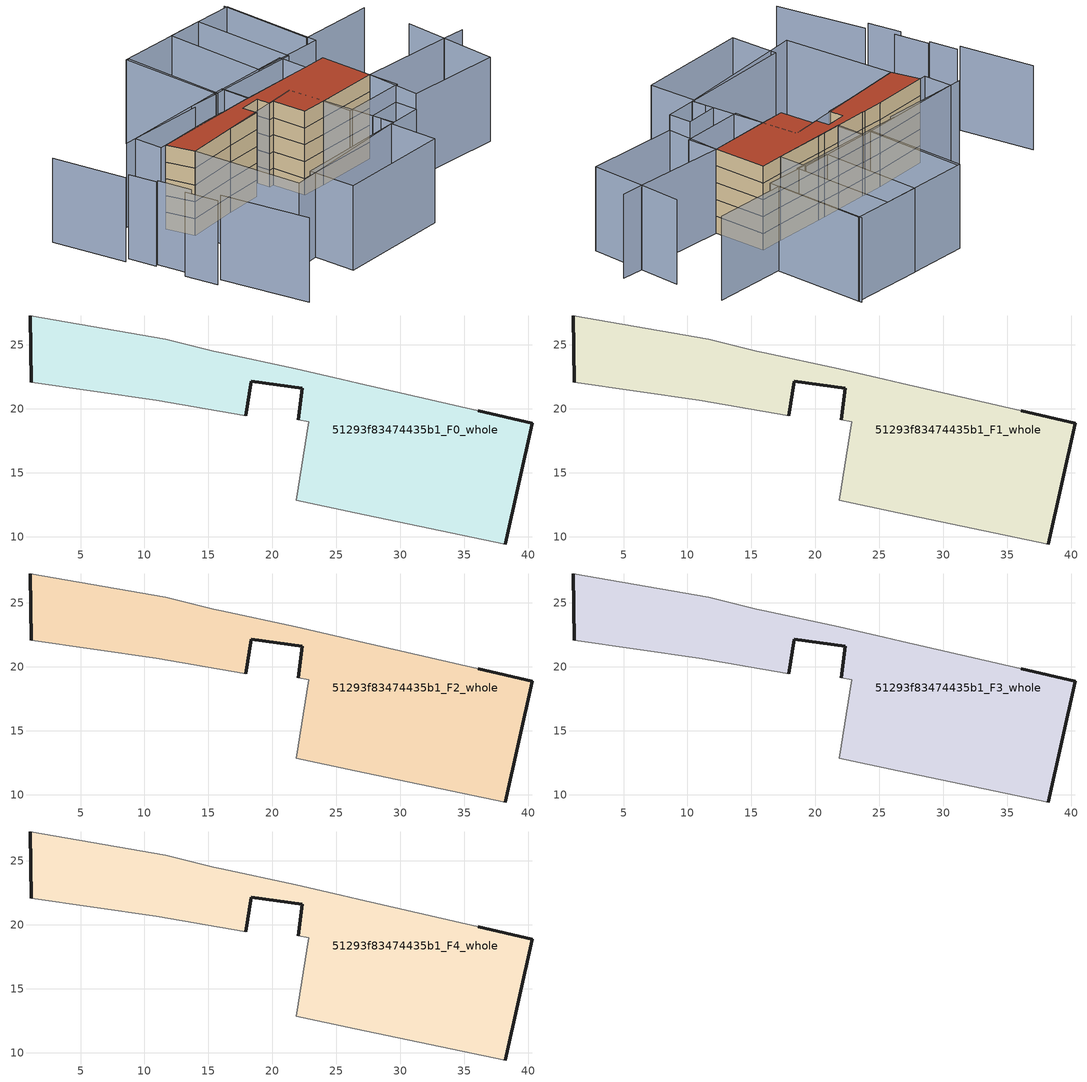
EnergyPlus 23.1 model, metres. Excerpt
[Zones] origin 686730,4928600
51293f83474435b1_F0_whole
 floor ground (EU_floor_Construction): 40.34,18.87 38.23,9.43 26.46,11.89 21.86,12.85 22.85,18.98 22.01,19.15 22.36,21.6 18.36,22.17 17.92,19.47 10.92,20.67 1.16,22.08 1.06,27.26 11.66,25.44 15.41,24.52 15.99,24.39 21.84,23.13 25.38,22.31 26.73,22 36.1,19.84 z0
 wall outside (EU_wall_Construction): 38.23,9.43 40.34,18.87 36.1,19.84 / 1.06,27.26 1.16,22.08 / 17.92,19.47 18.36,22.17 22.36,21.6 22.01,19.15 z0:3
 wall adiabatic (EU_wall_Construction): 36.1,19.84 26.73,22 25.38,22.31 21.84,23.13 15.99,24.39 15.41,24.52 11.66,25.44 1.06,27.26 / 1.16,22.08 10.92,20.67 17.92,19.47 / 22.01,19.15 22.85,18.98 21.86,12.85 26.46,11.89 38.23,9.43 z0:3
51293f83474435b1_F1_whole
 floor to 51293f83474435b1_F0_whole (EU_floor_Construction): 40.34,18.87 38.23,9.43 26.46,11.89 21.86,12.85 22.85,18.98 22.01,19.15 22.36,21.6 18.36,22.17 17.92,19.47 10.92,20.67 1.16,22.08 1.06,27.26 11.66,25.44 15.41,24.52 15.99,24.39 21.84,23.13 25.38,22.31 26.73,22 36.1,19.84 z3
 wall outside (EU_wall_Construction): 38.23,9.43 40.34,18.87 36.1,19.84 / 1.06,27.26 1.16,22.08 / 17.92,19.47 18.36,22.17 22.36,21.6 22.01,19.15 z3:6
 wall adiabatic (EU_wall_Construction): 36.1,19.84 26.73,22 25.38,22.31 21.84,23.13 15.99,24.39 15.41,24.52 11.66,25.44 1.06,27.26 / 1.16,22.08 10.92,20.67 17.92,19.47 / 22.01,19.15 22.85,18.98 21.86,12.85 26.46,11.89 38.23,9.43 z3:6
51293f83474435b1_F2_whole
 floor to 51293f83474435b1_F1_whole (EU_floor_Construction): 40.34,18.87 38.23,9.43 26.46,11.89 21.86,12.85 22.85,18.98 22.01,19.15 22.36,21.6 18.36,22.17 17.92,19.47 10.92,20.67 1.16,22.08 1.06,27.26 11.66,25.44 15.41,24.52 15.99,24.39 21.84,23.13 25.38,22.31 26.73,22 36.1,19.84 z6
 wall outside (EU_wall_Construction): 38.23,9.43 40.34,18.87 36.1,19.84 / 1.06,27.26 1.16,22.08 / 17.92,19.47 18.36,22.17 22.36,21.6 22.01,19.15 z6:9
 wall adiabatic (EU_wall_Construction): 36.1,19.84 26.73,22 25.38,22.31 21.84,23.13 15.99,24.39 15.41,24.52 11.66,25.44 1.06,27.26 / 1.16,22.08 10.92,20.67 17.92,19.47 / 22.01,19.15 22.85,18.98 21.86,12.85 26.46,11.89 38.23,9.43 z6:9
51293f83474435b1_F3_whole
 floor to 51293f83474435b1_F2_whole (EU_floor_Construction): 40.34,18.87 38.23,9.43 26.46,11.89 21.86,12.85 22.85,18.98 22.01,19.15 22.36,21.6 18.36,22.17 17.92,19.47 10.92,20.67 1.16,22.08 1.06,27.26 11.66,25.44 15.41,24.52 15.99,24.39 21.84,23.13 25.38,22.31 26.73,22 36.1,19.84 z9
 wall outside (EU_wall_Construction): 38.23,9.43 40.34,18.87 36.1,19.84 / 1.06,27.26 1.16,22.08 / 17.92,19.47 18.36,22.17 22.36,21.6 22.01,19.15 z9:12
 wall adiabatic (EU_wall_Construction): 36.1,19.84 26.73,22 25.38,22.31 21.84,23.13 15.99,24.39 15.41,24.52 11.66,25.44 1.06,27.26 / 1.16,22.08 10.92,20.67 17.92,19.47 / 22.01,19.15 22.85,18.98 21.86,12.85 26.46,11.89 38.23,9.43 z9:12
51293f83474435b1_F4_whole
 floor to 51293f83474435b1_F3_whole (EU_floor_Construction): 40.34,18.87 38.23,9.43 26.46,11.89 21.86,12.85 22.85,18.98 22.01,19.15 22.36,21.6 18.36,22.17 17.92,19.47 10.92,20.67 1.16,22.08 1.06,27.26 11.66,25.44 15.41,24.52 15.99,24.39 21.84,23.13 25.38,22.31 26.73,22 36.1,19.84 z12
 wall outside (EU_wall_Construction): 38.23,9.43 40.34,18.87 36.1,19.84 / 1.06,27.26 1.16,22.08 / 17.92,19.47 18.36,22.17 22.36,21.6 22.01,19.15 z12:15
 wall adiabatic (EU_wall_Construction): 36.1,19.84 26.73,22 25.38,22.31 21.84,23.13 15.99,24.39 15.41,24.52 11.66,25.44 1.06,27.26 / 1.16,22.08 10.92,20.67 17.92,19.47 / 22.01,19.15 22.85,18.98 21.86,12.85 26.46,11.89 38.23,9.43 z12:15
 roof outside (EU_roof_Construction): 38.23,9.43 40.34,18.87 36.1,19.84 26.73,22 25.38,22.31 21.84,23.13 15.99,24.39 15.41,24.52 11.66,25.44 1.06,27.26 1.16,22.08 10.92,20.67 17.92,19.47 18.36,22.17 22.36,21.6 22.01,19.15 22.85,18.98 21.86,12.85 26.46,11.89 z15
shading: -12.53,16.94 -13.02,10.94 / -10.93,22.71 -11.41,16.5 / -11.03,27.78 -11.42,22.74 / -11.25,41.3 -12.19,27.78 / 15.28,29.16 -1.04,33.14 / 59.25,20.99 45.64,24.38 / 45.64,24.38 49.84,41.23 / 26.03,46.51 21.48,28.22 / 21.48,28.22 15.33,29.75 / -11.1,11.37 -11.99,-4.85 / 59.3,3.45 55.16,4.66 / 1.16,22.08 27.44,18.39 / 27.44,18.39 24.62,-1.6 / 24.62,-1.6 -1.65,2.09 / -1.65,2.09 1.16,22.08 / 22.16,23.07 -0.07,27.49 / -0.07,27.49 0.96,32.67 / 0.96,32.67 23.19,28.25 / 23.19,28.25 22.16,23.07 / 37.26,25.01 36.1,19.84 / 36.1,19.84 21.92,23.04 / 21.92,23.04 23.09,28.21 / 23.09,28.21 37.26,25.01 / 49.9,40.71 45.34,22.64 / 45.34,22.64 31.97,26.02 / 31.97,26.02 36.52,44.09 / 36.52,44.09 49.9,40.71 / 25.56,46.63 42.95,42.4 / 42.95,42.4 38.5,24.08 / 38.5,24.08 21.11,28.31 / 21.11,28.31 25.56,46.63 / 3.02,2.46 24.02,-1.5 / 24.02,-1.5 22.41,-10.03 / 22.41,-10.03 1.42,-6.08 / 1.42,-6.08 3.02,2.46 / 25.24,2.39 31.24,1.34 / 31.24,1.34 30.53,-2.7 / 30.53,-2.7 24.53,-1.64 / 24.53,-1.64 25.24,2.39 / 38.23,9.43 55.16,4.66 / 55.16,4.66 52.44,-4.97 / 52.44,-4.97 35.52,-0.2 / 35.52,-0.2 38.23,9.43 / 55.16,4.66 57.29,11.98 / 25.33,6.45 26.46,11.89 / 26.46,11.89 38.25,9.44 / 38.25,9.44 37.12,4 / 37.12,4 25.33,6.45 z0:15
[Building]
EU S2 Campaign: North Axis=0; Terrain=City; Solar Distribution=FullExterior
[Site:Location]
Bologna: Latitude=44.5; Longitude=11.25; Time Zone=1; Elevation=37
[SizingPeriod:WeatherFileDays]
AnnualSizingPeriod: Begin Month=1; Begin Day of Month=1; End Month=12; End Day of Month=31; Day of Week for Start Day=Monday; Use Weather File Daylight Saving Period=No; Use Weather File Rain and Snow Indicators=No
[MATERIAL]
EU_InternalMass_Material: Roughness=MediumRough; Thickness=0.1; Conductivity=1; Density=1800; Specific Heat=900; Thermal Absorptance=0.9; Solar Absorptance=0.7; Visible Absorptance=0.7
[MATERIAL:NOMASS] Roughness=MediumRough; Thermal Absorptance=0.9; Solar Absorptance=0.7; Visible Absorptance=0.7
Name | Thermal Resistance
EU_wall_NoMass | 0.779417
EU_roof_NoMass | 0.435466
EU_floor_NoMass | 0.588222
[CONSTRUCTION]
EU_wall_Construction: EU_wall_NoMass
EU_roof_Construction: EU_roof_NoMass
EU_floor_Construction: EU_floor_NoMass
EU_InternalMass_Construction: EU_InternalMass_Material
[ZONE] Type=1; Multiplier=1; Ceiling Height=autocalculate; Floor Area=autocalculate; Part of Total Floor Area=Yes
Name | Volume
51293f83474435b1_F0_whole | 782.846
51293f83474435b1_F1_whole; 51293f83474435b1_F2_whole; 51293f83474435b1_F3_whole; 51293f83474435b1_F4_whole | 782.848
[INTERNALMASS] Construction=EU_InternalMass_Construction; Surface Area=260.948
Name | Zone or ZoneList
51293f83474435b1_F0_whole_EU_InternalMass | 51293f83474435b1_F0_whole
51293f83474435b1_F1_whole_EU_InternalMass | 51293f83474435b1_F1_whole
51293f83474435b1_F2_whole_EU_InternalMass | 51293f83474435b1_F2_whole
51293f83474435b1_F3_whole_EU_InternalMass | 51293f83474435b1_F3_whole
51293f83474435b1_F4_whole_EU_InternalMass | 51293f83474435b1_F4_whole
[OTHEREQUIPMENT] Fuel Type=Electricity; Design Level Calculation Method=Watts/Area; Power per Zone Floor Area=1; Fraction Latent=0; Fraction Radiant=0; Fraction Lost=0; Carbon Dioxide Generation Rate=0; EndUse Subcategory=EU_Step8_InternalGains
Name | Zone or ZoneList or Space or SpaceList | Schedule
EU_Step8_InternalGain_51293f83474435b1_F0_whole_f000 | 51293f83474435b1_F0_whole | EU_Step8_GainSchedule_51293f83474435b1_F0_whole_f000
EU_Step8_InternalGain_51293f83474435b1_F1_whole_f000 | 51293f83474435b1_F1_whole | EU_Step8_GainSchedule_51293f83474435b1_F1_whole_f000
EU_Step8_InternalGain_51293f83474435b1_F2_whole_f000 | 51293f83474435b1_F2_whole | EU_Step8_GainSchedule_51293f83474435b1_F2_whole_f000
EU_Step8_InternalGain_51293f83474435b1_F3_whole_f000 | 51293f83474435b1_F3_whole | EU_Step8_GainSchedule_51293f83474435b1_F3_whole_f000
EU_Step8_InternalGain_51293f83474435b1_F4_whole_f000 | 51293f83474435b1_F4_whole | EU_Step8_GainSchedule_51293f83474435b1_F4_whole_f000
[ZONEVENTILATION:DESIGNFLOWRATE] Schedule=EU_AlwaysOn; Design Flow Rate Calculation Method=AirChanges/Hour; Air Changes per Hour=0.712058; Ventilation Type=Natural; Fan Pressure Rise=0; Fan Total Efficiency=1; Constant Term Coefficient=1; Temperature Term Coefficient=0; Velocity Term Coefficient=0; Velocity Squared Term Coefficient=0; Minimum Indoor Temperature=-100; Maximum Indoor Temperature=100; Delta Temperature=-100; Minimum Outdoor Temperature=-100; Maximum Outdoor Temperature=100; Maximum Wind Speed=40
Name | Zone or ZoneList or Space or SpaceList
EU_ConstantAir_51293f83474435b1_F0_whole | 51293f83474435b1_F0_whole
EU_ConstantAir_51293f83474435b1_F1_whole | 51293f83474435b1_F1_whole
EU_ConstantAir_51293f83474435b1_F2_whole | 51293f83474435b1_F2_whole
EU_ConstantAir_51293f83474435b1_F3_whole | 51293f83474435b1_F3_whole
EU_ConstantAir_51293f83474435b1_F4_whole | 51293f83474435b1_F4_whole
[HVACTEMPLATE:THERMOSTAT] Constant Heating Setpoint=20; Constant Cooling Setpoint=50
EU_HeatOnly_51293f83474435b1_F0_whole; EU_HeatOnly_51293f83474435b1_F1_whole; EU_HeatOnly_51293f83474435b1_F2_whole; EU_HeatOnly_51293f83474435b1_F3_whole; EU_HeatOnly_51293f83474435b1_F4_whole
[HVACTEMPLATE:ZONE:IDEALLOADSAIRSYSTEM] System Availability Schedule=EU_AlwaysOn; Maximum Heating Supply Air Temperature=50; Minimum Cooling Supply Air Temperature=13; Maximum Heating Supply Air Humidity Ratio=0.0156; Minimum Cooling Supply Air Humidity Ratio=0.0077; Heating Limit=NoLimit; Cooling Limit=NoLimit; Heating Availability Schedule=EU_AlwaysOn; Cooling Availability Schedule=EU_CoolingOff; Dehumidification Control Type=ConstantSensibleHeatRatio; Cooling Sensible Heat Ratio=0.7; Dehumidification Setpoint=60; Humidification Control Type=None; Humidification Setpoint=30; Outdoor Air Method=None; Outdoor Air Flow Rate per Person=0.00944; Outdoor Air Flow Rate per Zone Floor Area=0; Outdoor Air Flow Rate per Zone=0; Demand Controlled Ventilation Type=None; Outdoor Air Economizer Type=NoEconomizer; Heat Recovery Type=None; Sensible Heat Recovery Effectiveness=0.7; Latent Heat Recovery Effectiveness=0.65
Name | Template Thermostat
51293f83474435b1_F0_whole | EU_HeatOnly_51293f83474435b1_F0_whole
51293f83474435b1_F1_whole | EU_HeatOnly_51293f83474435b1_F1_whole
51293f83474435b1_F2_whole | EU_HeatOnly_51293f83474435b1_F2_whole
51293f83474435b1_F3_whole | EU_HeatOnly_51293f83474435b1_F3_whole
51293f83474435b1_F4_whole | EU_HeatOnly_51293f83474435b1_F4_whole
[SIZING:ZONE] Zone Cooling Design Supply Air Temperature Input Method=SupplyAirTemperature; Zone Cooling Design Supply Air Temperature=13; Zone Heating Design Supply Air Temperature Input Method=SupplyAirTemperature; Zone Heating Design Supply Air Temperature=50; Zone Cooling Design Supply Air Humidity Ratio=0.008; Zone Heating Design Supply Air Humidity Ratio=0.008; Cooling Design Air Flow Method=DesignDay; Cooling Design Air Flow Rate=0; Cooling Minimum Air Flow per Zone Floor Area=0.000762; Cooling Minimum Air Flow=0; Cooling Minimum Air Flow Fraction=0.2; Heating Design Air Flow Method=DesignDay; Heating Design Air Flow Rate=0; Heating Maximum Air Flow per Zone Floor Area=0.002032; Heating Maximum Air Flow=0.141576; Heating Maximum Air Flow Fraction=0.3; Account for Dedicated Outdoor Air System=No; Dedicated Outdoor Air System Control Strategy=NeutralSupplyAir; Dedicated Outdoor Air Low Setpoint Temperature for Design=autosize; Dedicated Outdoor Air High Setpoint Temperature for Design=autosize; Zone Load Sizing Method=Sensible Load Only No Latent Load; Zone Latent Cooling Design Supply Air Humidity Ratio Input Method=HumidityRatioDifference; Zone Cooling Design Supply Air Humidity Ratio Difference=0.005; Zone Latent Heating Design Supply Air Humidity Ratio Input Method=HumidityRatioDifference; Zone Humidification Design Supply Air Humidity Ratio Difference=0.005
51293f83474435b1_F0_whole; 51293f83474435b1_F1_whole; 51293f83474435b1_F2_whole; 51293f83474435b1_F3_whole; 51293f83474435b1_F4_whole
[SCHEDULE:CONSTANT]
Name | Hourly Value
EU_AlwaysOn | 1
EU_CoolingOff | 0
[SCHEDULE:FILE] Column Number=1; Rows to Skip at Top=0; Number of Hours of Data=8760; Column Separator=Comma; Interpolate to Timestep=No; Minutes per Item=60; Adjust Schedule for Daylight Savings=Yes
Name | File
EU_Step8_GainSchedule_51293f83474435b1_F0_whole_f000 | ../../schedules/51293f83474435b1/51293f83474435b1_F0_whole_f000_gain.csv
EU_Step8_GainSchedule_51293f83474435b1_F1_whole_f000 | ../../schedules/51293f83474435b1/51293f83474435b1_F1_whole_f000_gain.csv
EU_Step8_GainSchedule_51293f83474435b1_F2_whole_f000 | ../../schedules/51293f83474435b1/51293f83474435b1_F2_whole_f000_gain.csv
EU_Step8_GainSchedule_51293f83474435b1_F3_whole_f000 | ../../schedules/51293f83474435b1/51293f83474435b1_F3_whole_f000_gain.csv
EU_Step8_GainSchedule_51293f83474435b1_F4_whole_f000 | ../../schedules/51293f83474435b1/51293f83474435b1_F4_whole_f000_gain.csv
